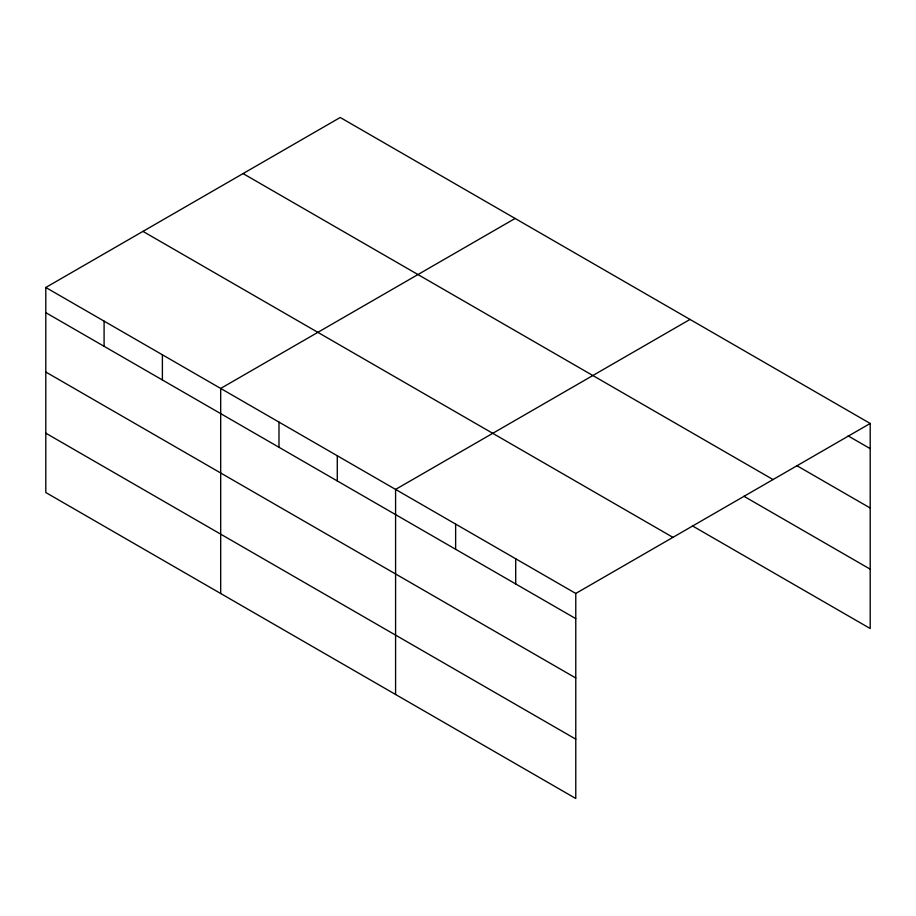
<?xml version="1.0" encoding="UTF-8"?>
<svg xmlns="http://www.w3.org/2000/svg" width="916" height="916" viewBox="0 0 916 916"><rect width="100%" height="100%" fill="white"/><g stroke="black" fill="none" stroke-linecap="round" stroke-linejoin="round"><path stroke-width="1.37" d="M45.8 287.475L575.775 593.453L575.775 798.512L45.8 492.533L45.8 287.475L340.225 117.488L870.2 423.467L870.2 628.525L692.462 525.91M515.124 218.455L220.687 388.441L220.687 593.511M690.011 319.432L395.586 489.419L395.586 694.488M575.775 593.453L870.2 423.467M848.136 435.901L870.2 448.645M796.657 465.546L870.2 508.002M243.072 173.582L773.035 479.56M743.941 496.277L870.2 569.168M142.965 231.382L672.928 537.349M45.8 312.654L575.775 618.632M45.8 372.022L575.775 677.989M45.8 433.176L575.775 739.155M515.708 558.771L515.708 583.95M455.641 524.089L455.641 549.279M337.283 455.756L337.283 480.946M278.991 422.104L278.991 447.283M162.395 354.79L162.395 379.968M104.092 321.127L104.092 346.317"/></g></svg>
